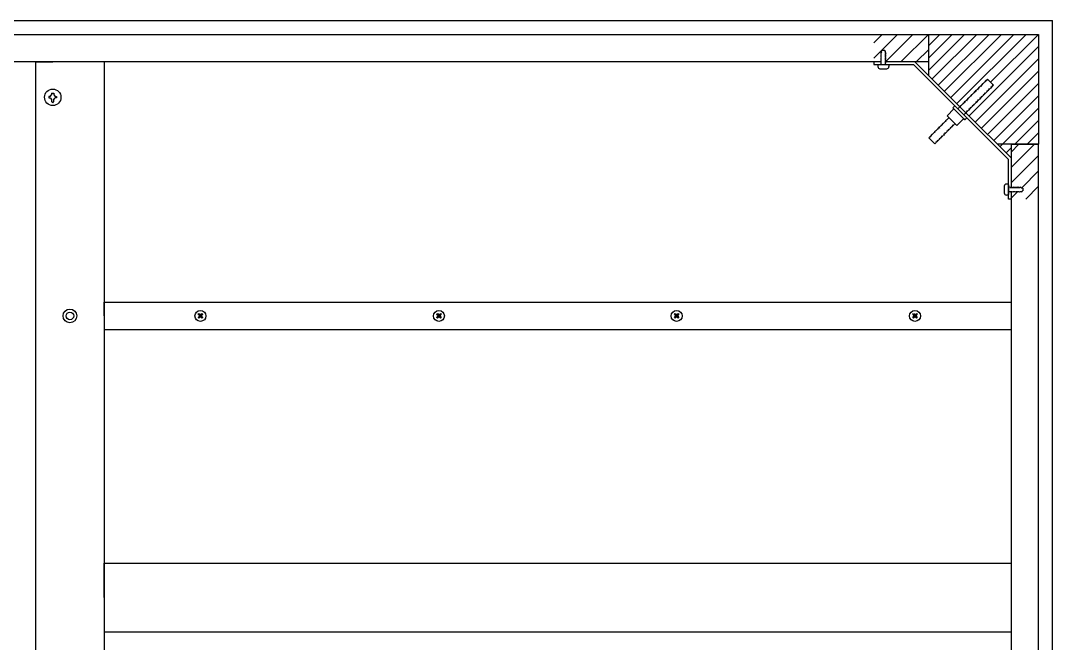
# Model space of a CAD drawing. Header units: millimetres. Extents: x 87 to 2337, y 122 to 625.
# Drawn here: x 1343.8 to 1418.8, y 424.2 to 469.5 of the extents above; entities that cross this region are included whole.
import ezdxf

# ---------------------------------------------------------------- set-up
doc = ezdxf.new("R2010")
doc.units = ezdxf.units.MM
doc.layers.get('0').update_dxf_attribs({"color": 255})
doc.layers.add('A-FURN', color=8, linetype='Continuous', lineweight=18)
doc.layers.add('GIUNZIONI', color=2, linetype='Continuous')
doc.layers.add('VITI', color=4, linetype='Continuous')

msp = doc.modelspace()

# ---------------------------------------------------------------- hatches: boundary and pattern name
at = {"layer": 'A-FURN'}
h = msp.add_hatch(dxfattribs=at)
h.set_pattern_fill('ANSI31', color=256, scale=0.25)
h.set_pattern_definition([(45, (400.999, 263.4164), (-0.561266, 0.561266), [])])
edge = h.paths.add_edge_path()
edge.add_line((1409.849, 468.51), (1405.849, 468.51))
edge.add_line((1405.849, 468.51), (1405.849, 466.51))
edge.add_line((1405.849, 466.51), (1406.391, 466.51))
edge.add_line((1406.391, 466.51), (1406.399, 466.511))
edge.add_line((1406.399, 466.511), (1406.349, 466.522))
edge.add_line((1406.349, 466.522), (1406.399, 466.546))
edge.add_line((1406.399, 466.546), (1406.399, 466.645))
edge.add_line((1406.399, 466.645), (1406.349, 466.656))
edge.add_line((1406.349, 466.656), (1406.399, 466.68))
edge.add_line((1406.399, 466.68), (1406.399, 466.779))
edge.add_line((1406.399, 466.779), (1406.349, 466.789))
edge.add_line((1406.349, 466.789), (1406.399, 466.814))
edge.add_line((1406.399, 466.814), (1406.399, 466.913))
edge.add_line((1406.399, 466.913), (1406.349, 466.923))
edge.add_line((1406.349, 466.923), (1406.399, 466.947))
edge.add_line((1406.399, 466.947), (1406.399, 467.046))
edge.add_line((1406.399, 467.046), (1406.349, 467.057))
edge.add_line((1406.349, 467.057), (1406.399, 467.081))
edge.add_line((1406.399, 467.081), (1406.399, 467.18))
edge.add_line((1406.399, 467.18), (1406.349, 467.191))
edge.add_line((1406.349, 467.191), (1406.403, 467.216))
edge.add_arc((1406.599, 467.174), 0.2, 159.44395, 167.73615, ccw=False)
edge.add_line((1406.412, 467.244), (1406.441, 467.359))
edge.add_line((1406.441, 467.359), (1406.638, 467.359))
edge.add_spline(control_points=[(1406.63, 467.359), (1406.638, 467.359), (1406.645, 467.353), (1406.648, 467.346)], knot_values=[0, 0, 0, 0, 0.021554, 0.021554, 0.021554, 0.021554], degree=3, periodic=0)
edge.add_line((1406.648, 467.346), (1406.678, 467.265))
edge.add_line((1406.678, 467.265), (1406.74, 467.261))
edge.add_line((1406.74, 467.261), (1406.69, 467.232))
edge.add_arc((1406.499, 467.174), 0.2, 0, 17.08956, ccw=False)
edge.add_line((1406.699, 467.174), (1406.699, 467.135))
edge.add_line((1406.699, 467.135), (1406.749, 467.129))
edge.add_line((1406.749, 467.129), (1406.699, 467.1))
edge.add_line((1406.699, 467.1), (1406.699, 467.001))
edge.add_line((1406.699, 467.001), (1406.749, 466.995))
edge.add_line((1406.749, 466.995), (1406.699, 466.966))
edge.add_line((1406.699, 466.966), (1406.699, 466.867))
edge.add_line((1406.699, 466.867), (1406.749, 466.861))
edge.add_line((1406.749, 466.861), (1406.699, 466.832))
edge.add_line((1406.699, 466.832), (1406.699, 466.734))
edge.add_line((1406.699, 466.734), (1406.749, 466.727))
edge.add_line((1406.749, 466.727), (1406.699, 466.699))
edge.add_line((1406.699, 466.699), (1406.699, 466.6))
edge.add_line((1406.699, 466.6), (1406.749, 466.594))
edge.add_line((1406.749, 466.594), (1406.699, 466.565))
edge.add_line((1406.699, 466.565), (1406.699, 466.51))
edge.add_line((1406.699, 466.51), (1408.849, 466.51))
edge.add_line((1408.849, 466.51), (1409.849, 466.51))
edge.add_line((1409.849, 466.51), (1409.849, 468.51))
edge = h.paths.add_edge_path()
edge.add_line((1417.849, 460.51), (1415.849, 460.51))
edge.add_line((1415.849, 460.51), (1415.849, 459.51))
edge.add_line((1415.849, 459.51), (1415.849, 457.368))
edge.add_line((1415.849, 457.368), (1415.85, 457.36))
edge.add_line((1415.85, 457.36), (1415.861, 457.41))
edge.add_line((1415.861, 457.41), (1415.885, 457.36))
edge.add_line((1415.885, 457.36), (1415.984, 457.36))
edge.add_line((1415.984, 457.36), (1415.995, 457.41))
edge.add_line((1415.995, 457.41), (1416.019, 457.36))
edge.add_line((1416.019, 457.36), (1416.118, 457.36))
edge.add_line((1416.118, 457.36), (1416.129, 457.41))
edge.add_line((1416.129, 457.41), (1416.153, 457.36))
edge.add_line((1416.153, 457.36), (1416.252, 457.36))
edge.add_line((1416.252, 457.36), (1416.262, 457.41))
edge.add_line((1416.262, 457.41), (1416.287, 457.36))
edge.add_line((1416.287, 457.36), (1416.386, 457.36))
edge.add_line((1416.386, 457.36), (1416.396, 457.41))
edge.add_line((1416.396, 457.41), (1416.42, 457.36))
edge.add_line((1416.42, 457.36), (1416.519, 457.36))
edge.add_line((1416.519, 457.36), (1416.53, 457.41))
edge.add_line((1416.53, 457.41), (1416.555, 457.355))
edge.add_arc((1416.513, 457.16), 0.2, 69.44395, 77.73615, ccw=False)
edge.add_line((1416.583, 457.347), (1416.698, 457.318))
edge.add_line((1416.698, 457.318), (1416.698, 457.121))
edge.add_spline(control_points=[(1416.698, 457.128), (1416.698, 457.121), (1416.692, 457.113), (1416.685, 457.111)], knot_values=[0, 0, 0, 0, 0.021554, 0.021554, 0.021554, 0.021554], degree=3, periodic=0)
edge.add_line((1416.685, 457.111), (1416.604, 457.081))
edge.add_line((1416.604, 457.081), (1416.6, 457.019))
edge.add_line((1416.6, 457.019), (1416.571, 457.069))
edge.add_arc((1416.513, 457.26), 0.2, 270, 287.08956, ccw=False)
edge.add_line((1416.513, 457.06), (1416.474, 457.06))
edge.add_line((1416.474, 457.06), (1416.468, 457.01))
edge.add_line((1416.468, 457.01), (1416.439, 457.06))
edge.add_line((1416.439, 457.06), (1416.34, 457.06))
edge.add_line((1416.34, 457.06), (1416.334, 457.01))
edge.add_line((1416.334, 457.01), (1416.305, 457.06))
edge.add_line((1416.305, 457.06), (1416.206, 457.06))
edge.add_line((1416.206, 457.06), (1416.2, 457.01))
edge.add_line((1416.2, 457.01), (1416.172, 457.06))
edge.add_line((1416.172, 457.06), (1416.073, 457.06))
edge.add_line((1416.073, 457.06), (1416.066, 457.01))
edge.add_line((1416.066, 457.01), (1416.038, 457.06))
edge.add_line((1416.038, 457.06), (1415.939, 457.06))
edge.add_line((1415.939, 457.06), (1415.933, 457.01))
edge.add_line((1415.933, 457.01), (1415.904, 457.06))
edge.add_line((1415.904, 457.06), (1415.849, 457.06))
edge.add_line((1415.849, 457.06), (1415.849, 456.51))
edge.add_line((1415.849, 456.51), (1417.849, 456.51))
edge.add_line((1417.849, 456.51), (1417.849, 460.51))
h = msp.add_hatch(dxfattribs=at)
h.set_pattern_fill('ANSI31', color=256, scale=0.2)
h.set_pattern_definition([(45, (400.999, 67.72096), (-0.4490128, 0.4490128), [])])
h.paths.add_polyline_path([(1412.123, 463.249), (1409.849, 465.51), (1409.849, 466.51), (1409.849, 468.51), (1417.849, 468.51), (1417.849, 460.51), (1415.849, 460.51), (1415.849, 459.51), (1412.558, 462.8), (1412.588, 462.83), (1412.668, 462.91), (1412.748, 462.99), (1412.828, 463.071), (1412.908, 463.151), (1412.989, 463.231), (1413.069, 463.311), (1413.149, 463.391), (1413.229, 463.471), (1413.309, 463.551), (1413.389, 463.632), (1413.469, 463.712), (1413.55, 463.792), (1413.63, 463.872), (1413.71, 463.952), (1413.79, 464.032), (1413.87, 464.112), (1413.95, 464.193), (1414.03, 464.273), (1414.111, 464.353), (1414.191, 464.433), (1414.271, 464.513), (1414.351, 464.593), (1414.431, 464.673), (1414.511, 464.754), (1414.539, 464.781), (1414.562, 464.813), (1414.151, 465.224), (1414.117, 465.243)])

# ---------------------------------------------------------------- linework, layer by layer
for p, q in [((1238.849, 469.51), (1418.849, 469.51)), ((1418.849, 385.51), (1418.849, 469.51)), ((1247.849, 468.51), (1409.849, 468.51)), ((1409.849, 466.51), (1409.849, 468.51)), ((1409.849, 468.51), (1417.849, 468.51)), ((1417.849, 468.51), (1417.849, 460.51)), ((1406.399, 466.51), (1251.299, 466.51)), ((1344.849, 466.51), (1344.849, 388.51)), ((1347.349, 466.51), (1344.849, 466.51)), ((1344.849, 466.51), (1346.099, 466.51)), ((1349.849, 466.51), (1349.849, 388.51)), ((1406.399, 466.51), (1405.849, 466.51)), ((1405.849, 466.51), (1405.849, 466.31)), ((1405.849, 466.31), (1406.549, 466.31)), ((1409.849, 466.51), (1406.699, 466.51)), ((1408.849, 466.51), (1406.699, 466.51)), ((1408.849, 466.51), (1408.549, 466.51)), ((1409.849, 466.51), (1408.849, 466.51)), ((1409.849, 465.51), (1409.849, 466.51)), ((1415.849, 460.51), (1414.849, 460.51)), ((1415.849, 460.51), (1417.849, 460.51)), ((1417.849, 460.51), (1415.849, 460.51)), ((1415.849, 460.51), (1415.849, 457.36)), ((1415.849, 460.51), (1415.849, 459.51)), ((1417.849, 394.51), (1417.849, 460.51)), ((1415.849, 459.51), (1415.849, 459.21)), ((1415.849, 459.51), (1415.849, 457.36)), ((1415.649, 456.51), (1415.649, 457.21)), ((1415.849, 457.06), (1415.849, 397.96)), ((1415.849, 457.06), (1415.849, 456.51)), ((1349.849, 449.01), (1415.849, 449.01)), ((1349.849, 447.01), (1415.849, 447.01)), ((1349.849, 427.51), (1349.849, 430.01)), ((1349.849, 430.01), (1415.849, 430.01)), ((1349.849, 427.51), (1349.849, 425.01)), ((1349.849, 425.01), (1415.849, 425.01))]:
    msp.add_line(p, q)
at = {"color": 4}
for p, q in [((1411.966, 463.092), (1414.117, 465.243)), ((1413.645, 464.772), (1413.716, 464.842)), ((1413.726, 464.852), (1413.796, 464.923)), ((1413.726, 464.852), (1413.796, 464.923)), ((1413.726, 464.852), (1413.76, 464.818)), ((1413.806, 464.932), (1413.876, 465.003)), ((1413.806, 464.932), (1413.84, 464.898)), ((1413.886, 465.012), (1413.957, 465.083)), ((1413.886, 465.012), (1413.957, 465.083)), ((1413.886, 465.012), (1413.92, 464.978)), ((1413.966, 465.092), (1414.037, 465.163)), ((1413.966, 465.092), (1414, 465.058)), ((1414.046, 465.172), (1414.117, 465.243)), ((1414.046, 465.172), (1414.117, 465.243)), ((1414.046, 465.172), (1414.08, 465.138)), ((1414.117, 465.243), (1414.151, 465.224)), ((1414.151, 465.224), (1414.298, 465.076)), ((1414.151, 465.224), (1414.562, 464.813)), ((1414.298, 465.076), (1414.562, 464.813)), ((1414.511, 464.754), (1414.477, 464.788)), ((1414.562, 464.813), (1414.539, 464.781)), ((1412.408, 462.65), (1414.539, 464.781)), ((1412.844, 463.97), (1412.915, 464.041)), ((1412.924, 464.05), (1412.995, 464.121)), ((1412.924, 464.05), (1412.995, 464.121)), ((1412.924, 464.05), (1412.958, 464.016)), ((1413.004, 464.131), (1413.075, 464.201)), ((1413.004, 464.131), (1413.038, 464.096)), ((1413.084, 464.211), (1413.155, 464.281)), ((1413.084, 464.211), (1413.155, 464.281)), ((1413.084, 464.211), (1413.119, 464.177)), ((1413.165, 464.291), (1413.235, 464.362)), ((1413.165, 464.291), (1413.199, 464.257)), ((1413.245, 464.371), (1413.315, 464.442)), ((1413.245, 464.371), (1413.315, 464.442)), ((1413.245, 464.371), (1413.279, 464.337)), ((1413.325, 464.451), (1413.396, 464.522)), ((1413.325, 464.451), (1413.359, 464.417)), ((1413.405, 464.531), (1413.476, 464.602)), ((1413.405, 464.531), (1413.476, 464.602)), ((1413.405, 464.531), (1413.439, 464.497)), ((1413.485, 464.611), (1413.556, 464.682)), ((1413.485, 464.611), (1413.519, 464.577)), ((1413.565, 464.692), (1413.636, 464.762)), ((1413.565, 464.692), (1413.636, 464.762)), ((1413.565, 464.692), (1413.599, 464.657)), ((1413.645, 464.772), (1413.68, 464.738)), ((1413.79, 464.032), (1413.756, 464.066)), ((1413.87, 464.112), (1413.799, 464.042)), ((1413.87, 464.112), (1413.836, 464.147)), ((1413.95, 464.193), (1413.88, 464.122)), ((1413.95, 464.193), (1413.916, 464.227)), ((1414.03, 464.273), (1413.96, 464.202)), ((1414.03, 464.273), (1413.996, 464.307)), ((1414.111, 464.353), (1414.04, 464.282)), ((1414.111, 464.353), (1414.076, 464.387)), ((1414.191, 464.433), (1414.12, 464.362)), ((1414.191, 464.433), (1414.157, 464.467)), ((1414.271, 464.513), (1414.2, 464.442)), ((1414.271, 464.513), (1414.237, 464.547)), ((1414.351, 464.593), (1414.28, 464.523)), ((1414.351, 464.593), (1414.317, 464.627)), ((1414.431, 464.673), (1414.36, 464.603)), ((1414.431, 464.673), (1414.397, 464.708)), ((1414.511, 464.754), (1414.441, 464.683)), ((1414.539, 464.781), (1414.521, 464.763)), ((1411.609, 463.16), (1411.751, 463.301)), ((1412.123, 463.249), (1412.194, 463.32)), ((1412.123, 463.249), (1412.194, 463.32)), ((1412.203, 463.329), (1412.274, 463.4)), ((1412.203, 463.329), (1412.237, 463.295)), ((1412.283, 463.409), (1412.354, 463.48)), ((1412.283, 463.409), (1412.354, 463.48)), ((1412.283, 463.409), (1412.317, 463.375)), ((1412.363, 463.489), (1412.434, 463.56)), ((1412.363, 463.489), (1412.397, 463.455)), ((1412.443, 463.57), (1412.514, 463.64)), ((1412.443, 463.57), (1412.514, 463.64)), ((1412.443, 463.57), (1412.477, 463.535)), ((1412.523, 463.65), (1412.594, 463.72)), ((1412.523, 463.65), (1412.558, 463.616)), ((1412.604, 463.73), (1412.674, 463.801)), ((1412.604, 463.73), (1412.674, 463.801)), ((1412.604, 463.73), (1412.638, 463.696)), ((1412.684, 463.81), (1412.754, 463.881)), ((1412.684, 463.81), (1412.718, 463.776)), ((1412.764, 463.89), (1412.835, 463.961)), ((1412.764, 463.89), (1412.835, 463.961)), ((1412.764, 463.89), (1412.798, 463.856)), ((1412.844, 463.97), (1412.878, 463.936)), ((1413.069, 463.311), (1412.998, 463.24)), ((1413.069, 463.311), (1413.035, 463.345)), ((1413.149, 463.391), (1413.078, 463.32)), ((1413.149, 463.391), (1413.115, 463.425)), ((1413.229, 463.471), (1413.158, 463.401)), ((1413.229, 463.471), (1413.195, 463.505)), ((1413.309, 463.551), (1413.238, 463.481)), ((1413.309, 463.551), (1413.275, 463.586)), ((1413.389, 463.632), (1413.319, 463.561)), ((1413.389, 463.632), (1413.355, 463.666)), ((1413.469, 463.712), (1413.399, 463.641)), ((1413.469, 463.712), (1413.435, 463.746)), ((1413.55, 463.792), (1413.479, 463.721)), ((1413.55, 463.792), (1413.515, 463.826)), ((1413.63, 463.872), (1413.559, 463.801)), ((1413.63, 463.872), (1413.596, 463.906)), ((1413.71, 463.952), (1413.639, 463.881)), ((1413.71, 463.952), (1413.676, 463.986)), ((1413.79, 464.032), (1413.719, 463.962)), ((1411.192, 462.587), (1411.687, 463.082)), ((1411.192, 462.587), (1411.906, 461.879)), ((1411.609, 463.16), (1412.479, 462.297)), ((1411.609, 463.16), (1411.687, 463.082)), ((1411.966, 463.092), (1412.033, 463.159)), ((1412.043, 463.169), (1412.113, 463.24)), ((1412.043, 463.169), (1412.077, 463.135)), ((1412.123, 463.249), (1412.157, 463.215)), ((1412.428, 462.67), (1412.394, 462.704)), ((1412.428, 462.67), (1412.408, 462.65)), ((1412.508, 462.75), (1412.437, 462.679)), ((1412.508, 462.75), (1412.474, 462.784)), ((1412.588, 462.83), (1412.517, 462.759)), ((1412.588, 462.83), (1412.554, 462.864)), ((1412.668, 462.91), (1412.597, 462.84)), ((1412.668, 462.91), (1412.634, 462.944)), ((1412.748, 462.99), (1412.678, 462.92)), ((1412.748, 462.99), (1412.714, 463.025)), ((1412.828, 463.071), (1412.758, 463)), ((1412.828, 463.071), (1412.794, 463.105)), ((1412.908, 463.151), (1412.838, 463.08)), ((1412.908, 463.151), (1412.874, 463.185)), ((1412.989, 463.231), (1412.918, 463.16)), ((1412.989, 463.231), (1412.954, 463.265)), ((1410.6, 461.726), (1410.671, 461.797)), ((1410.68, 461.806), (1410.751, 461.877)), ((1410.68, 461.806), (1410.751, 461.877)), ((1410.68, 461.806), (1410.714, 461.772)), ((1410.76, 461.887), (1410.831, 461.957)), ((1410.76, 461.887), (1410.795, 461.852)), ((1410.841, 461.967), (1410.911, 462.037)), ((1410.841, 461.967), (1410.911, 462.037)), ((1410.841, 461.967), (1410.875, 461.933)), ((1410.921, 462.047), (1410.991, 462.118)), ((1410.921, 462.047), (1410.955, 462.013)), ((1411.001, 462.127), (1411.072, 462.198)), ((1411.001, 462.127), (1411.072, 462.198)), ((1411.001, 462.127), (1411.035, 462.093)), ((1411.081, 462.207), (1411.152, 462.278)), ((1411.081, 462.207), (1411.115, 462.173)), ((1411.161, 462.287), (1411.232, 462.358)), ((1411.161, 462.287), (1411.232, 462.358)), ((1411.161, 462.287), (1411.195, 462.253)), ((1411.241, 462.367), (1411.312, 462.438)), ((1411.241, 462.367), (1411.275, 462.333)), ((1411.321, 462.448), (1411.327, 462.453)), ((1411.321, 462.448), (1411.356, 462.413)), ((1411.546, 461.788), (1411.475, 461.718)), ((1411.546, 461.788), (1411.512, 461.822)), ((1411.626, 461.868), (1411.556, 461.798)), ((1411.626, 461.868), (1411.592, 461.903)), ((1411.706, 461.949), (1411.636, 461.878)), ((1411.706, 461.949), (1411.672, 461.983)), ((1411.771, 462.013), (1411.716, 461.958)), ((1411.906, 461.879), (1412.401, 462.374)), ((1412.479, 462.297), (1412.401, 462.374)), ((1412.479, 462.297), (1412.62, 462.438)), ((1409.879, 461.005), (1409.95, 461.076)), ((1409.879, 461.005), (1409.95, 461.076)), ((1409.959, 461.085), (1410.03, 461.156)), ((1409.959, 461.085), (1409.993, 461.051)), ((1410.039, 461.165), (1410.11, 461.236)), ((1410.039, 461.165), (1410.11, 461.236)), ((1410.039, 461.165), (1410.073, 461.131)), ((1410.119, 461.245), (1410.19, 461.316)), ((1410.119, 461.245), (1410.153, 461.211)), ((1410.199, 461.326), (1410.27, 461.396)), ((1410.199, 461.326), (1410.27, 461.396)), ((1410.199, 461.326), (1410.234, 461.291)), ((1410.28, 461.406), (1410.35, 461.476)), ((1410.28, 461.406), (1410.314, 461.372)), ((1410.36, 461.486), (1410.43, 461.557)), ((1410.36, 461.486), (1410.43, 461.557)), ((1410.36, 461.486), (1410.394, 461.452)), ((1410.44, 461.566), (1410.511, 461.637)), ((1410.44, 461.566), (1410.474, 461.532)), ((1410.52, 461.646), (1410.591, 461.717)), ((1410.52, 461.646), (1410.591, 461.717)), ((1410.52, 461.646), (1410.554, 461.612)), ((1410.6, 461.726), (1410.634, 461.692)), ((1410.825, 461.067), (1410.754, 460.996)), ((1410.825, 461.067), (1410.791, 461.101)), ((1410.905, 461.147), (1410.834, 461.076)), ((1410.905, 461.147), (1410.871, 461.181)), ((1410.985, 461.227), (1410.914, 461.157)), ((1410.985, 461.227), (1410.951, 461.261)), ((1411.065, 461.307), (1410.995, 461.237)), ((1411.065, 461.307), (1411.031, 461.342)), ((1411.145, 461.388), (1411.075, 461.317)), ((1411.145, 461.388), (1411.111, 461.422)), ((1411.226, 461.468), (1411.155, 461.397)), ((1411.226, 461.468), (1411.191, 461.502)), ((1411.306, 461.548), (1411.235, 461.477)), ((1411.306, 461.548), (1411.272, 461.582)), ((1411.386, 461.628), (1411.315, 461.557)), ((1411.386, 461.628), (1411.352, 461.662)), ((1411.466, 461.708), (1411.395, 461.637)), ((1411.466, 461.708), (1411.432, 461.742)), ((1409.852, 460.978), (1409.879, 461.005)), ((1409.852, 460.978), (1410.294, 460.536)), ((1409.879, 461.005), (1409.913, 460.971)), ((1410.344, 460.586), (1410.294, 460.536)), ((1410.344, 460.586), (1410.31, 460.62)), ((1410.424, 460.666), (1410.353, 460.596)), ((1410.424, 460.666), (1410.39, 460.7)), ((1410.504, 460.746), (1410.434, 460.676)), ((1410.504, 460.746), (1410.47, 460.781)), ((1410.584, 460.827), (1410.514, 460.756)), ((1410.584, 460.827), (1410.55, 460.861)), ((1410.665, 460.907), (1410.594, 460.836)), ((1410.665, 460.907), (1410.63, 460.941)), ((1410.745, 460.987), (1410.674, 460.916)), ((1410.745, 460.987), (1410.711, 461.021))]:
    msp.add_line(p, q, dxfattribs=at)
at = {"layer": 'GIUNZIONI'}
for p, q in [((1405.849, 466.31), (1408.749, 466.31)), ((1408.749, 466.31), (1412.408, 462.65)), ((1408.849, 466.51), (1412.558, 462.8)), ((1412.408, 462.65), (1415.649, 459.41)), ((1412.558, 462.8), (1415.849, 459.51)), ((1415.649, 456.51), (1415.649, 459.41)), ((1415.849, 456.51), (1415.649, 456.51))]:
    msp.add_line(p, q, dxfattribs=at)
at = {"layer": 'VITI'}
for p, q in [((1406.403, 467.216), (1406.349, 467.191)), ((1406.349, 467.191), (1406.399, 467.18)), ((1406.399, 467.081), (1406.349, 467.057)), ((1406.349, 467.057), (1406.399, 467.046)), ((1406.399, 467.081), (1406.399, 467.174)), ((1406.399, 466.947), (1406.399, 467.046)), ((1406.412, 467.244), (1406.44, 467.354)), ((1406.445, 467.359), (1406.63, 467.359)), ((1406.678, 467.265), (1406.648, 467.346)), ((1406.74, 467.261), (1406.678, 467.265)), ((1406.69, 467.232), (1406.74, 467.261)), ((1406.699, 467.135), (1406.699, 467.174)), ((1406.749, 467.129), (1406.699, 467.135)), ((1406.699, 467.1), (1406.749, 467.129)), ((1406.699, 467.001), (1406.699, 467.1)), ((1406.199, 466.31), (1406.899, 466.31)), ((1406.399, 466.947), (1406.349, 466.923)), ((1406.349, 466.923), (1406.399, 466.913)), ((1406.399, 466.814), (1406.349, 466.789)), ((1406.349, 466.789), (1406.399, 466.779)), ((1406.399, 466.68), (1406.349, 466.656)), ((1406.349, 466.656), (1406.399, 466.645)), ((1406.399, 466.546), (1406.349, 466.522)), ((1406.349, 466.522), (1406.399, 466.511)), ((1406.399, 466.412), (1406.349, 466.388)), ((1406.349, 466.388), (1406.399, 466.377)), ((1406.399, 466.814), (1406.399, 466.913)), ((1406.399, 466.68), (1406.399, 466.779)), ((1406.399, 466.546), (1406.399, 466.645)), ((1406.399, 466.412), (1406.399, 466.511)), ((1406.399, 466.31), (1406.399, 466.377)), ((1406.749, 466.995), (1406.699, 467.001)), ((1406.699, 466.966), (1406.749, 466.995)), ((1406.699, 466.867), (1406.699, 466.966)), ((1406.749, 466.861), (1406.699, 466.867)), ((1406.699, 466.832), (1406.749, 466.861)), ((1406.699, 466.734), (1406.699, 466.832)), ((1406.749, 466.727), (1406.699, 466.734)), ((1406.699, 466.699), (1406.749, 466.727)), ((1406.699, 466.6), (1406.699, 466.699)), ((1406.749, 466.594), (1406.699, 466.6)), ((1406.699, 466.565), (1406.749, 466.594)), ((1406.699, 466.466), (1406.699, 466.565)), ((1406.749, 466.46), (1406.699, 466.466)), ((1406.699, 466.431), (1406.749, 466.46)), ((1406.699, 466.31), (1406.699, 466.431)), ((1406.149, 466.26), (1406.149, 466.16)), ((1406.149, 466.16), (1406.149, 466.16)), ((1406.299, 466.01), (1406.799, 466.01)), ((1406.949, 466.26), (1406.949, 466.16)), ((1406.949, 466.16), (1406.949, 466.16)), ((1345.919, 463.997), (1346.019, 464.112)), ((1346.019, 464.227), (1346.179, 464.227)), ((1346.019, 464.227), (1346.019, 464.112)), ((1346.179, 464.227), (1346.179, 464.112)), ((1346.179, 464.112), (1346.279, 463.997)), ((1345.919, 463.997), (1345.819, 463.997)), ((1345.819, 463.997), (1345.819, 463.897)), ((1345.819, 463.897), (1345.919, 463.897)), ((1345.919, 463.897), (1346.019, 463.764)), ((1346.019, 463.764), (1346.019, 463.63)), ((1346.019, 463.63), (1346.098, 463.529)), ((1346.098, 463.529), (1346.179, 463.63)), ((1346.179, 463.764), (1346.279, 463.897)), ((1346.179, 463.63), (1346.179, 463.764)), ((1346.279, 463.997), (1346.379, 463.997)), ((1346.379, 463.897), (1346.279, 463.897)), ((1346.379, 463.997), (1346.379, 463.897)), ((1415.349, 457.46), (1415.349, 456.96)), ((1415.599, 457.61), (1415.499, 457.61)), ((1415.499, 457.61), (1415.499, 457.61)), ((1415.649, 457.56), (1415.649, 456.86)), ((1415.649, 457.36), (1415.717, 457.36)), ((1415.727, 457.41), (1415.717, 457.36)), ((1415.751, 457.36), (1415.727, 457.41)), ((1415.751, 457.36), (1415.85, 457.36)), ((1415.861, 457.41), (1415.85, 457.36)), ((1415.885, 457.36), (1415.861, 457.41)), ((1415.885, 457.36), (1415.984, 457.36)), ((1415.995, 457.41), (1415.984, 457.36)), ((1416.019, 457.36), (1415.995, 457.41)), ((1416.019, 457.36), (1416.118, 457.36)), ((1416.129, 457.41), (1416.118, 457.36)), ((1416.153, 457.36), (1416.129, 457.41)), ((1416.153, 457.36), (1416.252, 457.36)), ((1416.262, 457.41), (1416.252, 457.36)), ((1416.287, 457.36), (1416.262, 457.41)), ((1416.287, 457.36), (1416.386, 457.36)), ((1416.396, 457.41), (1416.386, 457.36)), ((1416.42, 457.36), (1416.396, 457.41)), ((1416.42, 457.36), (1416.513, 457.36)), ((1416.53, 457.41), (1416.519, 457.36)), ((1416.555, 457.355), (1416.53, 457.41)), ((1416.583, 457.347), (1416.693, 457.319)), ((1416.698, 457.314), (1416.698, 457.128)), ((1415.599, 456.81), (1415.499, 456.81)), ((1415.499, 456.81), (1415.499, 456.81)), ((1415.649, 457.06), (1415.77, 457.06)), ((1415.77, 457.06), (1415.799, 457.01)), ((1415.799, 457.01), (1415.805, 457.06)), ((1415.805, 457.06), (1415.904, 457.06)), ((1415.904, 457.06), (1415.933, 457.01)), ((1415.933, 457.01), (1415.939, 457.06)), ((1415.939, 457.06), (1416.038, 457.06)), ((1416.038, 457.06), (1416.066, 457.01)), ((1416.066, 457.01), (1416.073, 457.06)), ((1416.073, 457.06), (1416.172, 457.06)), ((1416.172, 457.06), (1416.2, 457.01)), ((1416.2, 457.01), (1416.206, 457.06)), ((1416.206, 457.06), (1416.305, 457.06)), ((1416.305, 457.06), (1416.334, 457.01)), ((1416.334, 457.01), (1416.34, 457.06)), ((1416.34, 457.06), (1416.439, 457.06)), ((1416.439, 457.06), (1416.468, 457.01)), ((1416.468, 457.01), (1416.474, 457.06)), ((1416.474, 457.06), (1416.513, 457.06)), ((1416.571, 457.069), (1416.6, 457.019)), ((1416.6, 457.019), (1416.604, 457.081)), ((1416.604, 457.081), (1416.685, 457.111)), ((1349.849, 448.01), (1349.849, 449.01)), ((1349.849, 448.01), (1349.849, 447.01)), ((1356.684, 448.12), (1356.739, 448.175)), ((1356.684, 448.12), (1356.739, 448.175)), ((1356.794, 448.01), (1356.684, 448.12)), ((1356.794, 448.01), (1356.684, 448.12)), ((1356.684, 447.9), (1356.794, 448.01)), ((1356.684, 447.9), (1356.794, 448.01)), ((1356.739, 447.845), (1356.684, 447.9)), ((1356.739, 447.845), (1356.684, 447.9)), ((1356.739, 448.175), (1356.849, 448.065)), ((1356.739, 448.175), (1356.849, 448.065)), ((1356.849, 447.955), (1356.739, 447.845)), ((1356.849, 447.955), (1356.739, 447.845)), ((1356.849, 448.065), (1356.959, 448.175)), ((1356.849, 448.065), (1356.959, 448.175)), ((1356.849, 448.065), (1356.849, 447.955)), ((1356.849, 448.065), (1356.849, 447.955)), ((1356.959, 447.845), (1356.849, 447.955)), ((1356.959, 447.845), (1356.849, 447.955)), ((1357.014, 448.12), (1356.904, 448.01)), ((1357.014, 448.12), (1356.904, 448.01)), ((1356.904, 448.01), (1357.014, 447.9)), ((1356.904, 448.01), (1357.014, 447.9)), ((1356.959, 448.175), (1357.014, 448.12)), ((1356.959, 448.175), (1357.014, 448.12)), ((1357.014, 447.9), (1356.959, 447.845)), ((1357.014, 447.9), (1356.959, 447.845)), ((1374.039, 448.12), (1374.094, 448.175)), ((1374.039, 448.12), (1374.094, 448.175)), ((1374.149, 448.01), (1374.039, 448.12)), ((1374.149, 448.01), (1374.039, 448.12)), ((1374.039, 447.9), (1374.149, 448.01)), ((1374.039, 447.9), (1374.149, 448.01)), ((1374.094, 447.845), (1374.039, 447.9)), ((1374.094, 447.845), (1374.039, 447.9)), ((1374.094, 448.175), (1374.204, 448.065)), ((1374.094, 448.175), (1374.204, 448.065)), ((1374.204, 447.955), (1374.094, 447.845)), ((1374.204, 447.955), (1374.094, 447.845)), ((1374.204, 448.065), (1374.314, 448.175)), ((1374.204, 448.065), (1374.314, 448.175)), ((1374.204, 448.065), (1374.204, 447.955)), ((1374.204, 448.065), (1374.204, 447.955)), ((1374.314, 447.845), (1374.204, 447.955)), ((1374.314, 447.845), (1374.204, 447.955)), ((1374.369, 448.12), (1374.259, 448.01)), ((1374.369, 448.12), (1374.259, 448.01)), ((1374.259, 448.01), (1374.369, 447.9)), ((1374.259, 448.01), (1374.369, 447.9)), ((1374.314, 448.175), (1374.369, 448.12)), ((1374.314, 448.175), (1374.369, 448.12)), ((1374.369, 447.9), (1374.314, 447.845)), ((1374.369, 447.9), (1374.314, 447.845)), ((1391.339, 448.12), (1391.394, 448.175)), ((1391.339, 448.12), (1391.394, 448.175)), ((1391.449, 448.01), (1391.339, 448.12)), ((1391.449, 448.01), (1391.339, 448.12)), ((1391.339, 447.9), (1391.449, 448.01)), ((1391.339, 447.9), (1391.449, 448.01)), ((1391.394, 447.845), (1391.339, 447.9)), ((1391.394, 447.845), (1391.339, 447.9)), ((1391.394, 448.175), (1391.504, 448.065)), ((1391.394, 448.175), (1391.504, 448.065)), ((1391.504, 447.955), (1391.394, 447.845)), ((1391.504, 447.955), (1391.394, 447.845)), ((1391.504, 448.065), (1391.614, 448.175)), ((1391.504, 448.065), (1391.614, 448.175)), ((1391.504, 448.065), (1391.504, 447.955)), ((1391.504, 448.065), (1391.504, 447.955)), ((1391.614, 447.845), (1391.504, 447.955)), ((1391.614, 447.845), (1391.504, 447.955)), ((1391.669, 448.12), (1391.559, 448.01)), ((1391.669, 448.12), (1391.559, 448.01)), ((1391.559, 448.01), (1391.669, 447.9)), ((1391.559, 448.01), (1391.669, 447.9)), ((1391.614, 448.175), (1391.669, 448.12)), ((1391.614, 448.175), (1391.669, 448.12)), ((1391.669, 447.9), (1391.614, 447.845)), ((1391.669, 447.9), (1391.614, 447.845)), ((1408.684, 448.12), (1408.739, 448.175)), ((1408.794, 448.01), (1408.684, 448.12)), ((1408.684, 447.9), (1408.794, 448.01)), ((1408.739, 447.845), (1408.684, 447.9)), ((1408.739, 448.175), (1408.849, 448.065)), ((1408.849, 447.955), (1408.739, 447.845)), ((1408.849, 448.065), (1408.959, 448.175)), ((1408.849, 448.065), (1408.849, 447.955)), ((1408.959, 447.845), (1408.849, 447.955)), ((1409.014, 448.12), (1408.904, 448.01)), ((1408.904, 448.01), (1409.014, 447.9)), ((1408.959, 448.175), (1409.014, 448.12)), ((1409.014, 447.9), (1408.959, 447.845))]:
    msp.add_line(p, q, dxfattribs=at)
for centre, radius in [((1346.099, 463.93), 0.6), ((1347.349, 448.01), 0.5), ((1347.349, 448.01), 0.28), ((1356.849, 448.01), 0.4), ((1356.849, 448.01), 0.4), ((1374.204, 448.01), 0.4), ((1374.204, 448.01), 0.4), ((1391.504, 448.01), 0.4), ((1391.504, 448.01), 0.4), ((1408.849, 448.01), 0.4)]:
    msp.add_circle(centre, radius, dxfattribs=at)
for centre, radius, start, end in [((1406.599, 467.174), 0.2, 178.0665, 180), ((1406.599, 467.174), 0.2, 159.44395, 167.73615), ((1406.499, 467.174), 0.2, 0, 17.08956), ((1406.199, 466.26), 0.05, 90, 180), ((1406.899, 466.26), 0.05, 0, 90), ((1406.299, 466.16), 0.15, 180, 270), ((1406.799, 466.16), 0.15, 270, 0), ((1415.499, 457.46), 0.15, 90, 180), ((1415.599, 457.56), 0.05, 0, 90), ((1416.513, 457.16), 0.2, 88.0665, 90), ((1416.513, 457.16), 0.2, 69.44395, 77.73615), ((1415.499, 456.96), 0.15, 180, 270), ((1415.599, 456.86), 0.05, 270, 0), ((1416.513, 457.26), 0.2, 270, 287.08956)]:
    msp.add_arc(centre, radius, start, end, dxfattribs=at)
for points in [[(1406.44, 467.354), (1406.44, 467.356), (1406.442, 467.359), (1406.445, 467.359)], [(1406.648, 467.346), (1406.645, 467.353), (1406.638, 467.359), (1406.63, 467.359)], [(1416.693, 457.319), (1416.695, 457.318), (1416.698, 457.316), (1416.698, 457.314)], [(1416.685, 457.111), (1416.692, 457.113), (1416.698, 457.121), (1416.698, 457.128)]]:
    msp.add_open_spline(points, degree=3, dxfattribs=at)

doc.saveas('drawing.dxf')
